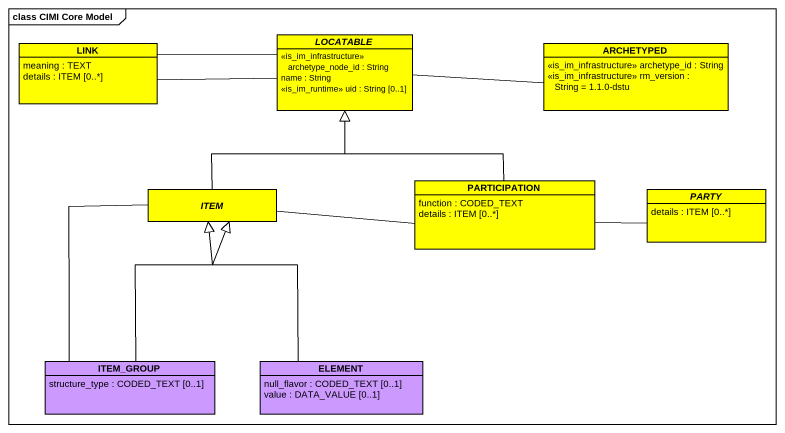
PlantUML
@startuml
mainframe class CIMI Core Model
hide circle
hide empty members
class LINK #FFFF00 {
  meaning : TEXT
  details : ITEM [0..*]
}
abstract class LOCATABLE #FFFF00 {
  <<is_im_infrastructure>> archetype_node_id : String
  name : String
  <<is_im_runtime>> uid : String [0..1]
}
class ARCHETYPED #FFFF00 {
  <<is_im_infrastructure>> archetype_id : String
  <<is_im_infrastructure>> rm_version : String = 1.1.0-dstu
}
abstract class ITEM #FFFF00
class PARTICIPATION #FFFF00 {
  function : CODED_TEXT
  details : ITEM [0..*]
}
abstract class PARTY #FFFF00 {
  details : ITEM [0..*]
}
class ITEM_GROUP #CC99FF {
  structure_type : CODED_TEXT [0..1]
}
class ELEMENT #CC99FF {
  null_flavor : CODED_TEXT [0..1]
  value : DATA_VALUE [0..1]
}
LINK -right- LOCATABLE
LOCATABLE -left- LINK
LOCATABLE -right- ARCHETYPED
ITEM -up-|> LOCATABLE
PARTICIPATION -up-|> LOCATABLE
PARTICIPATION -left- ITEM
PARTICIPATION -right- PARTY
ITEM_GROUP -up-|> ITEM
ITEM_GROUP -up- ITEM
ELEMENT -up-|> ITEM
@enduml
